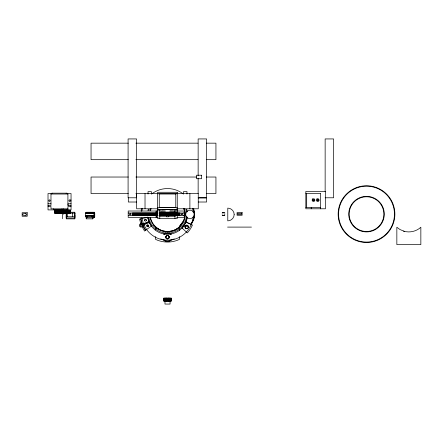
<?xml version="1.0" encoding="UTF-8"?>
<svg xmlns="http://www.w3.org/2000/svg" width="443" height="443" viewBox="0 0 443 443"><rect width="100%" height="100%" fill="white"/><g stroke="black" fill="none" stroke-linecap="round" stroke-linejoin="round"><path stroke-width="0.66" d="M141.267 211.245L141.267 208.398M146.268 220.343L146.268 220.298A0.847 0.847 0 0 0 145.027 219.54A0.847 0.847 0 0 0 144.972 221.002A0.847 0.847 0 0 0 146.268 220.321L146.234 220.52M194.206 217.546L194.333 216.92M187.018 218.266L185.346 223.183M186.902 218.914L186.802 219.335A19.896 19.896 0 0 1 182.09 228.018L183.474 226.351M150.36 209.528L150.448 209.24M191.952 222.724L193.729 218.05L193.729 215.985M185.883 221.998L191.354 224.308L191.952 222.685A25.827 25.827 0 0 0 193.226 216.633M185.645 222.596L185.805 222.192L192.428 225.005L192.207 225.553A27.095 27.095 0 0 1 187.317 232.902L182.051 227.995M191.26 224.507L191.044 225.033A25.827 25.827 0 0 0 192.55 220.78L192.677 220.232M185.346 223.222L185.899 221.96M75.055 213.094L66.168 213.094L66.168 218.006L66.588 218.853L74.634 218.853L75.055 218.006L75.055 213.094L74.634 212.247L69.939 212.247M92.98 217.585L94.32 217.585L94.741 216.738L94.741 213.094L94.32 212.247L86.274 212.247M184.393 218.992L182.981 221.622L179.515 226.179M183.585 221.135L179.515 226.534M183.939 215.603L184.233 215.099M193.087 220.354L192.212 221.893M191.127 224.053C194.682 219.828 195.9 213.559 193.358 208.531M48.016 205.452L50.978 205.452L50.978 194.023L51.825 193.176L67.065 193.176L67.912 194.023L67.912 205.452L71.046 205.458M86.147 216.555L86.147 218.432L86.573 218.853L92.753 218.853L93.174 218.432L93.174 216.555M179.509 226.866C173.036 233.024 161.922 232.979 155.504 226.772M177.516 228.843L177.942 228.538M176.696 229.363L177.189 229.053M174.293 238.893L170.61 240.333M175.755 229.884L175.135 230.194M173.252 230.969L173.534 230.858M170.284 234.12L171.38 233.937M168.7 231.872L166.734 231.883M128.309 143.167L91.048 143.167L91.048 159.679L128.309 159.679M135.896 143.167L197.999 143.167M206.277 143.167L215.935 143.167L215.935 159.679L206.277 159.679M135.896 159.679L197.999 159.679M128.309 177.034L91.048 177.034L91.048 193.547L128.309 193.547M135.896 177.034L196.614 177.034M206.277 177.034L215.935 177.034L215.935 193.547L206.277 193.547M52.075 193.547L48.016 193.547L48.016 209.899L61.56 209.899M66.982 193.547L71.046 193.547L71.046 209.899L66.3 209.899M135.896 193.547L158.14 193.547M176.779 193.547L198.254 193.547L198.254 208.786L176.779 208.786M305.836 193.547L320.455 193.547M51.399 193.597L52.667 193.597L52.667 193.176M67.486 193.597L66.217 193.597L66.217 193.176M157.658 193.757L177.261 193.757M50.978 194.023L67.912 194.023M136.666 197.783L128.088 197.783L128.088 138.936L136.555 138.936L136.555 197.783M198.143 197.783L206.61 197.783L206.61 138.936L198.143 138.936L198.143 175.882M325.145 197.783L333.612 197.783L333.612 138.936L325.145 138.936L325.145 191.625M198.254 197.91L206.61 197.91L206.61 202.014L198.254 202.014M136.666 202.014L128.315 202.014L128.315 197.783M48.016 203.758L50.978 203.758M71.046 203.763L68.078 203.763L68.078 205.458M48.016 206.51L50.978 206.51L50.978 208.841L67.912 208.841M71.046 206.51L67.912 206.51L67.912 209.683L53.514 209.683L53.514 208.841M157.658 207.518L177.261 207.518M305.836 207.518L320.455 207.518M158.14 208.786L136.666 208.786L136.666 193.547M164.962 209.423L170.046 209.423M157.658 209.633L177.261 209.633M157.658 210.06L165.305 210.06M169.83 210.06L177.261 210.06M66.428 210.32L60.924 210.32L60.929 213.233M61.477 210.53L61.882 210.53M62.131 210.53L65.691 210.53M158.123 211.012L128.199 211.012L128.199 217.363L158.123 217.363M176.674 211.012L184.233 211.012L184.233 217.363L176.674 217.363M159.685 211.898L165.305 211.898M169.824 211.898L175.234 211.898M163.755 212.385L171.253 212.385M128.199 213.022L158.118 213.022M159.486 213.022L161.047 213.022M184.233 213.022L177.006 213.022L177.006 215.348L184.233 215.348M94.32 213.094L94.741 213.094M85.427 213.221L93.894 213.221M85.427 213.604L93.894 213.604M128.199 215.348L158.118 215.348M159.486 215.348L175.317 215.348M85.427 215.508L93.894 215.508M74.634 215.763L75.055 215.763M85.427 215.891L93.894 215.891M159.685 216.262L167.122 216.262M168.473 216.262L175.234 216.262M66.168 216.738L75.055 216.738M94.741 216.738L85.427 216.738L85.427 212.374L93.894 212.374L93.894 216.738M166.468 216.804L168.584 216.804M66.168 218.006L75.055 218.006M182.101 226.534L183.396 226.534M184.687 226.534L188.568 226.534M227.558 227.098L251.458 227.098M164.397 240.333L160.72 238.893M171.275 298.139L163.772 298.139L163.772 301.102L171.275 301.102L171.275 298.139L171.231 301.102M163.617 233.937L164.713 234.12M404.249 231.307C409.996 232.885 416.486 231.312 420.85 227.237L420.85 244.614L396.845 244.614L396.845 227.237L399.957 229.529L404.249 231.307L403.54 231.091M160.449 230.432L160.731 230.559M158.644 229.529L159.048 229.745M157.885 229.053L158.378 229.363M156.855 228.339L156.556 228.106M153.904 225.531L154.17 225.852M143.892 224.889L146.6 229.563M183.585 208.564L184.908 211.516M183.939 212.767L184.233 213.277M184.493 209.467L184.006 208.531A17.36 17.36 0 0 1 172.028 230.897A17.36 17.36 0 0 1 150.509 217.513M149.656 223.183L149.119 221.998L143.643 224.269A25.827 25.827 0 0 0 144.097 225.299M165.887 237.786C166.956 240.859 171.031 237.166 168.235 235.776C167.005 235.083 165.46 236.412 165.859 237.725M141.981 218.427L143.382 223.637M149.119 222.037L147.774 217.02A19.896 19.896 0 0 0 185.645 222.558M143.244 223.25L143.643 224.308M146.079 219.518L146.45 220.52M150.36 218.731L150.493 219.169M194.206 211.516L194.333 212.147M141.898 217.795L142.081 218.881M144.601 220.52L144.601 220.121A0.847 0.847 0 0 1 145.42 219.495M193.724 208.398L193.724 212.607M320.339 193.547L320.339 208.786M311.224 207.518L311.224 208.786M306.683 193.547L306.683 207.518M198.143 178.097L198.143 193.674M189.897 193.547L189.897 208.786M186.974 194.062L186.974 191.642L183.491 191.642L183.491 194.062M180.002 213.022L180.002 215.348M179.664 213.022L179.664 215.348M179.537 228.582L179.537 230.604M179.537 236.656L179.537 239.353C172.078 242.958 162.996 242.958 155.532 239.353L155.532 236.656M179.31 213.022L179.31 215.348M178.978 213.022L178.978 215.348M178.651 213.022L178.667 215.348M178.335 213.022L178.335 215.348M177.981 213.022L177.981 215.348M177.643 213.022L177.643 215.348M176.547 212.175L176.607 215.137M176.242 212.175L176.242 215.137M176.142 212.175L176.142 215.137M175.688 212.175L175.688 215.137M175.555 212.175L175.555 215.137M174.974 210.06L174.974 218.526M174.802 212.175L174.802 215.137M174.099 212.175L174.099 215.137M173.961 212.175L173.961 215.137M173.9 212.175L173.9 215.137M172.875 212.175L172.875 215.137M172.183 212.175L172.183 215.137M172.017 209.633L172.017 210.06M171.917 212.175L171.989 215.137M171.751 212.175L171.751 215.137M171.159 212.175L171.159 215.137M170.815 209.633L170.815 210.06M170.876 212.175L170.804 215.137M170.743 298.139L170.743 301.102M170.627 298.139L170.627 301.102M170.555 212.175L170.555 215.137M170.079 212.175L170.079 215.137M170.062 301.102L170.062 304.064L164.984 304.064L164.984 301.102M169.785 212.175L169.785 215.137M169.724 298.139L169.724 301.102M169.68 298.139L169.68 301.102M169.569 212.175L169.569 215.137M169.547 298.139L169.547 301.102M169.315 212.175L169.315 215.137M168.966 212.175L168.966 215.137M168.816 215.198L168.816 216.411M168.8 298.139L168.8 301.102M168.667 212.175L168.667 215.137M168.429 298.139L168.429 301.102M168.318 212.175L168.318 215.137M168.373 298.139L168.373 301.102M168.157 298.139L168.157 301.102M168.058 212.175L168.058 215.137M167.847 212.175L167.847 215.137M167.725 298.139L167.725 301.102M167.554 212.175L167.554 215.137M167.321 298.139L167.321 301.102M167.077 212.175L167.077 215.137M166.889 298.139L166.889 301.102M166.823 212.175L166.756 215.137M166.673 298.139L166.673 301.102M166.623 298.139L166.623 301.102M166.474 212.175L166.474 215.137M166.252 298.139L166.252 301.102M165.881 212.175L165.881 215.137M165.638 212.175L165.71 215.137M165.449 212.175L165.449 215.137M165.505 298.139L165.505 301.102M165.372 298.139L165.372 301.102M165.322 298.139L165.322 301.102M164.757 212.175L164.757 215.137M164.425 298.139L164.425 301.102M164.303 298.139L164.303 301.102M163.816 298.139L163.816 301.102M163.533 212.175L163.533 215.137M162.902 209.633L162.902 210.06M162.83 212.175L162.83 215.137M162.659 212.175L162.659 215.137M162.077 212.175L162.077 215.137M161.939 212.175L161.939 215.137M161.49 212.175L161.49 215.137M161.39 212.175L161.39 215.137M161.025 212.175L161.08 215.137M160.693 213.022L160.693 215.348M160.36 213.022L160.36 215.348M160.056 213.022L160.034 215.348M159.779 210.06L159.779 218.526M159.718 213.022L159.718 215.348M157.697 213.022L157.697 215.348M157.392 213.022L157.376 215.348M157.06 213.022L157.06 215.348M156.706 213.022L156.706 215.348M156.368 211.012L156.368 217.363M156.063 211.012L156.063 217.363M155.731 213.022L155.731 215.348M155.532 228.582L155.532 229.928M155.371 213.022L155.371 215.348M155.061 213.022L155.039 215.348M154.734 213.022L154.734 215.348M154.402 213.022L154.402 215.348M154.042 213.022L154.042 215.348M153.405 213.022L153.405 215.348M153.073 213.022L153.073 215.348M152.713 213.022L152.713 215.348M152.398 213.022L152.381 215.348M152.076 213.022L152.076 215.348M151.739 213.022L151.739 215.348M151.417 194.062L151.417 191.642L148.034 191.642L148.034 194.062M151.384 213.022L151.384 215.348M151.069 213.022L151.052 215.348M150.747 213.022L150.747 215.348M150.41 213.022L150.41 215.348M150.055 213.022L150.055 215.348M149.74 213.022L149.723 215.348M149.413 213.022L149.413 215.348M149.081 213.022L149.081 215.348M148.726 213.022L148.726 215.348M148.388 213.022L148.411 215.348M148.084 213.022L148.084 215.348M147.752 213.022L147.752 215.348M147.397 213.022L147.397 215.348M146.755 213.022L146.755 215.348M146.423 213.022L146.423 215.348M146.063 213.022L146.063 215.348M145.73 213.022L145.753 215.348M145.426 213.022L145.426 215.348M145.094 213.022L145.094 215.348M145.022 193.547L145.022 208.786M144.734 213.022L144.734 215.348M144.097 213.022L144.097 215.348M143.765 213.022L143.765 215.348M143.405 213.022L143.405 215.348M143.072 213.022L143.095 215.348M142.768 213.022L142.768 215.348M142.43 213.022L142.43 215.348M142.076 213.022L142.076 215.348M141.76 213.022L141.743 215.348M141.439 213.022L141.439 215.348M141.101 213.022L141.101 215.348M140.747 213.022L140.747 215.348M140.414 213.022L140.431 215.348M140.104 213.022L140.104 215.348M139.772 213.022L139.772 215.348M139.418 213.022L139.418 215.348M139.102 213.022L139.08 215.348M138.775 213.022L138.775 215.348M138.443 213.022L138.443 215.348M138.089 213.022L138.089 215.348M137.446 213.022L137.446 215.348M137.114 213.022L137.114 215.348M136.76 213.022L136.76 215.348M136.444 213.022L136.422 215.348M136.117 213.022L136.117 215.348M135.785 213.022L135.785 215.348M135.425 213.022L135.425 215.348M135.115 213.022L135.093 215.348M134.788 213.022L134.788 215.348M134.456 213.022L134.456 215.348M134.096 213.022L134.096 215.348M133.764 213.022L133.786 215.348M133.459 213.022L133.459 215.348M133.121 213.022L133.121 215.348M132.767 213.022L132.767 215.348M132.451 213.022L132.435 215.348M94.32 212.247L94.32 217.585M92.753 218.853L92.753 217.712L91.906 216.738L92.327 216.311L93.174 217.286L92.753 217.712L86.573 217.712L86.147 217.286L86.994 216.311L87.421 216.738L86.573 217.712L86.573 218.853M74.634 212.247L74.634 218.853M72.514 213.094L72.514 216.738M70.83 199.815L70.83 201.277M70.398 210.27L70.398 213.233M70.088 210.27L70.088 213.233M69.988 210.27L69.988 213.233M69.54 210.27L69.54 213.233M69.401 210.27L69.401 213.233M68.82 210.27L68.82 213.233M68.654 210.27L68.654 213.233M68.521 210.27L68.521 213.233M67.951 210.27L67.951 213.233M67.812 210.27L67.812 213.233M67.751 210.27L67.751 213.233M67.602 210.27L67.602 213.233M67.436 213.094L67.436 216.738M66.976 210.27L66.976 213.233M66.948 210.27L66.948 213.233M66.732 210.27L66.727 213.233M66.588 213.094L66.588 218.853M66.035 210.27L66.035 213.233M65.841 210.27L65.841 213.233M65.603 210.27L65.603 213.233M65.01 210.27L65.01 213.233M64.728 210.27L64.728 213.233M64.656 210.27L64.656 213.233M64.401 210.27L64.401 213.233M63.925 210.27L63.925 213.233M63.764 213.072L63.764 214.34M63.676 208.841L63.676 209.683M63.631 210.27L63.631 213.233M63.421 210.27L63.421 213.233M63.161 210.27L63.161 213.233M62.812 210.27L62.812 213.233M62.668 212.873L62.668 218.737M62.518 210.27L62.518 213.233M62.17 210.27L62.17 213.233M61.981 208.841L61.981 209.683M61.909 210.27L61.909 213.233M61.699 210.27L61.699 213.233M61.405 210.27L61.405 213.233M60.674 210.27L60.602 213.233M60.32 210.27L60.32 213.233M59.733 210.27L59.733 213.233M59.561 210.27L59.561 213.233M59.489 210.27L59.489 213.233M59.296 210.27L59.296 213.233M58.603 210.27L58.598 213.233M58.382 210.27L58.354 213.233M57.728 210.27L57.728 213.233M57.579 210.27L57.579 213.233M57.518 210.27L57.518 213.233M57.38 210.27L57.38 213.233M56.809 210.27L56.809 213.233M56.682 210.27L56.682 213.233M56.51 210.27L56.51 213.233M55.929 210.27L55.929 213.233M55.79 210.27L55.79 213.233M55.342 210.27L55.342 213.233M55.242 210.27L55.242 213.233M54.932 210.27L54.932 213.233M54.871 210.27L54.871 213.233M184.371 208.415A17.781 17.781 0 0 1 172.139 231.307A17.781 17.781 0 0 1 150.094 217.596M150.094 210.663A17.781 17.781 0 0 1 150.698 208.415M186.425 216.616A19.049 19.049 0 0 1 148.848 217.845M148.848 210.414A19.049 19.049 0 0 1 149.136 209.201M185.938 209.201A19.049 19.049 0 0 1 186.425 211.643M187.228 216.981A19.896 19.896 0 0 1 186.342 220.78M147.984 210.503A19.896 19.896 0 0 1 148.283 209.234M186.719 209.234A19.896 19.896 0 0 1 187.228 211.787M191.044 224.989A25.827 25.827 0 0 1 146.345 229.197M141.898 211.012A25.827 25.827 0 0 1 142.413 208.243M151.777 193.896A25.827 25.827 0 0 1 183.219 193.896M192.583 208.243A25.827 25.827 0 0 1 193.27 212.695M150.509 210.741A17.36 17.36 0 0 1 151.102 208.548M170.073 240.654A4.236 4.236 0 0 1 169.614 240.964M169.115 241.208A4.236 4.236 0 0 1 168.052 241.49M166.945 241.49A4.236 4.236 0 0 1 165.876 241.208M165.383 240.964A4.236 4.236 0 0 1 164.503 240.289M146.832 225.675A0.847 0.847 0 0 1 148.089 225.088A0.847 0.847 0 0 1 148.211 226.467A0.847 0.847 0 0 1 146.871 226.113M186.935 211.981A3.782 3.782 0 0 1 187.262 211.604M171.535 239.453A4.657 4.657 0 0 1 163.467 239.453M163.805 234.286A4.657 4.657 0 0 1 165.721 232.819M169.281 232.819A4.657 4.657 0 0 1 171.197 234.286M170.405 240.028A4.109 4.109 0 0 1 164.597 240.028M164.597 234.22A4.109 4.109 0 0 1 170.405 234.22M234.17 214.49C234.192 217.906 231.202 220.896 227.785 220.874L227.785 208.105C231.202 208.083 234.192 211.073 234.17 214.49M222.585 212.385L222.164 213.116L222.796 212.756L224.894 213.116L224.474 212.385L222.585 212.385M224.474 214.933L224.263 215.292L222.796 215.292L222.164 214.933L222.585 215.663L224.474 215.663L224.894 214.933L224.474 214.933M312.786 198.841L312.049 200.109L312.786 201.382L314.253 201.382L314.984 200.109L314.253 198.841L312.786 198.841M317.022 198.841L316.285 200.109L317.022 201.382L318.489 201.382L319.22 200.109L318.489 198.841L317.022 198.841M145.57 230.305L144.545 231.052L142.369 227.231A1.263 1.263 0 0 0 142.862 225.642L145.57 230.305L151.39 226.08L149.308 222.48L142.74 225.404A1.694 1.694 0 0 1 140.182 226.866A1.694 1.694 0 0 1 140.182 223.931A1.694 1.694 0 0 1 142.718 225.398L145.57 230.305M148.914 221.517L141.012 224.546L139.556 219.075L140.802 218.881L142.197 224.092L140.736 218.626L147.835 217.502L148.914 221.517M201.587 175.218L196.509 175.218L196.509 178.728L201.587 178.728L201.587 175.218M325.433 191.431L305.836 191.431L305.836 208.786L325.433 208.786L325.433 191.431M177.261 192.279L157.658 192.279L157.658 218.526L177.261 218.526L177.261 192.279M175.777 193.94L159.27 193.94L159.27 207.49L175.777 207.49L175.777 193.94M70.636 210.27L54.694 210.27L54.694 213.233L70.636 213.233L70.614 210.27M176.785 212.175L160.848 212.175L160.864 215.137L176.785 215.137L176.763 212.175M242.133 212.585L237.055 212.585L237.055 215.254L242.133 215.254L242.133 212.585M27.228 212.734L22.15 212.734L22.15 216.245L27.228 216.245L27.228 212.734M241.391 213.327L237.791 213.327L237.791 214.512L241.391 214.512L241.391 213.327M25.6 213.515L22.826 213.836L22.826 215.148L25.6 215.464L25.6 215.148L26.552 215.148L26.552 213.836L25.6 213.836L25.6 213.515M173.124 215.137L173.124 212.175L173.097 215.137M164.536 215.137L164.536 212.175L164.508 215.137M163.727 215.137L163.727 212.175L163.672 215.137M153.732 215.348L153.732 213.022L153.71 215.348M147.082 215.348L147.082 213.022L147.059 215.348M144.424 215.348L144.424 213.022L144.401 215.348M137.773 215.348L137.773 213.022L137.751 215.348M317.415 200.696A0.676 0.676 0 0 0 318.434 200.109A0.676 0.676 0 0 0 317.415 199.522A0.676 0.676 0 0 0 317.415 200.696M313.179 200.696A0.676 0.676 0 0 0 314.198 200.109A0.676 0.676 0 0 0 313.179 199.522A0.676 0.676 0 0 0 313.179 200.696M352.329 238.694A28.363 28.363 0 0 0 394.879 214.13A28.363 28.363 0 0 0 352.329 189.565A28.363 28.363 0 0 0 352.329 238.694M352.539 238.328A27.942 27.942 0 0 0 394.453 214.13A27.942 27.942 0 0 0 352.539 189.931A27.942 27.942 0 0 0 352.539 238.328M186.946 217.408A4.236 4.236 0 0 0 194.028 215.508A4.236 4.236 0 0 0 188.84 210.325A4.236 4.236 0 0 0 186.946 217.408M185.789 228.311A1.694 1.694 0 0 0 188.397 226.971A1.694 1.694 0 0 0 185.933 225.382A1.694 1.694 0 0 0 185.789 228.311M185.695 228.217A1.694 1.694 0 0 0 188.358 226.993A1.694 1.694 0 0 0 185.966 225.299A1.694 1.694 0 0 0 185.695 228.217M181.78 214.772A0.676 0.676 0 0 0 182.793 214.185A0.676 0.676 0 0 0 181.78 213.598A0.676 0.676 0 0 0 181.78 214.772M129.976 214.772A0.676 0.676 0 0 0 130.995 214.185A0.676 0.676 0 0 0 129.976 213.598A0.676 0.676 0 0 0 129.976 214.772M49.156 201.133A0.676 0.676 0 0 0 50.17 200.546A0.676 0.676 0 0 0 49.156 199.959A0.676 0.676 0 0 0 49.156 201.133M69.28 201.133A0.676 0.676 0 0 0 70.293 200.546A0.676 0.676 0 0 0 69.28 199.959A0.676 0.676 0 0 0 69.28 201.133M166.651 238.711A1.694 1.694 0 0 0 169.193 237.243A1.694 1.694 0 0 0 166.651 235.781A1.694 1.694 0 0 0 166.651 238.711M147.281 226.55A0.847 0.847 0 0 0 148.549 225.814A0.847 0.847 0 0 0 147.281 225.083A0.847 0.847 0 0 0 147.281 226.55M357.623 229.529A17.781 17.781 0 0 0 384.291 214.13A17.781 17.781 0 0 0 357.623 198.73A17.781 17.781 0 0 0 357.623 229.529M357.833 229.164A17.36 17.36 0 0 0 383.871 214.13A17.36 17.36 0 0 0 357.833 199.095A17.36 17.36 0 0 0 357.833 229.164M140.425 225.996A0.847 0.847 0 0 0 141.843 225.62A0.847 0.847 0 0 0 140.808 224.584A0.847 0.847 0 0 0 140.425 225.996M166.651 238.589A1.694 1.694 0 0 0 169.193 237.121A1.694 1.694 0 0 0 166.651 235.654A1.694 1.694 0 0 0 166.651 238.589"/></g></svg>
